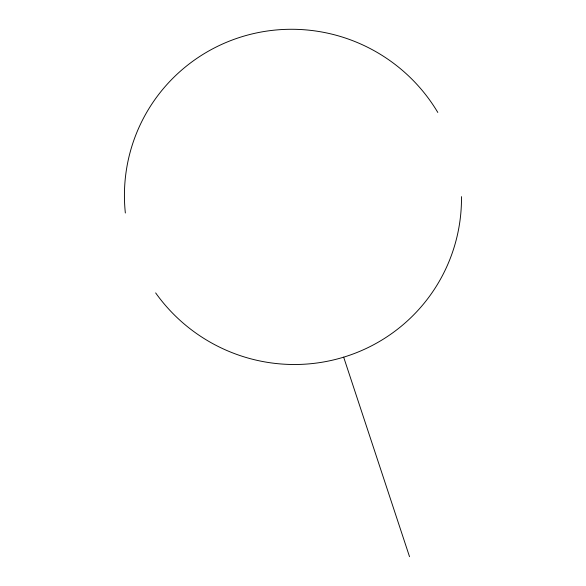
<?xml version="1.0" encoding="UTF-8"?>
<svg xmlns="http://www.w3.org/2000/svg" width="586" height="586" viewBox="0 0 586 586"><rect width="100%" height="100%" fill="white"/><g stroke="black" fill="none" stroke-linecap="round" stroke-linejoin="round"><path stroke-width="0.88" d="M343.667 357.167L409.533 556.7M461.482 196.64A168.929 167.215 28.8 0 1 345.066 356.735A168.929 167.215 28.8 0 1 155.649 292.897M125.353 213.004A168.929 167.215 28.8 0 1 239.835 37.372A168.929 167.215 28.8 0 1 437.808 112.453"/></g></svg>
